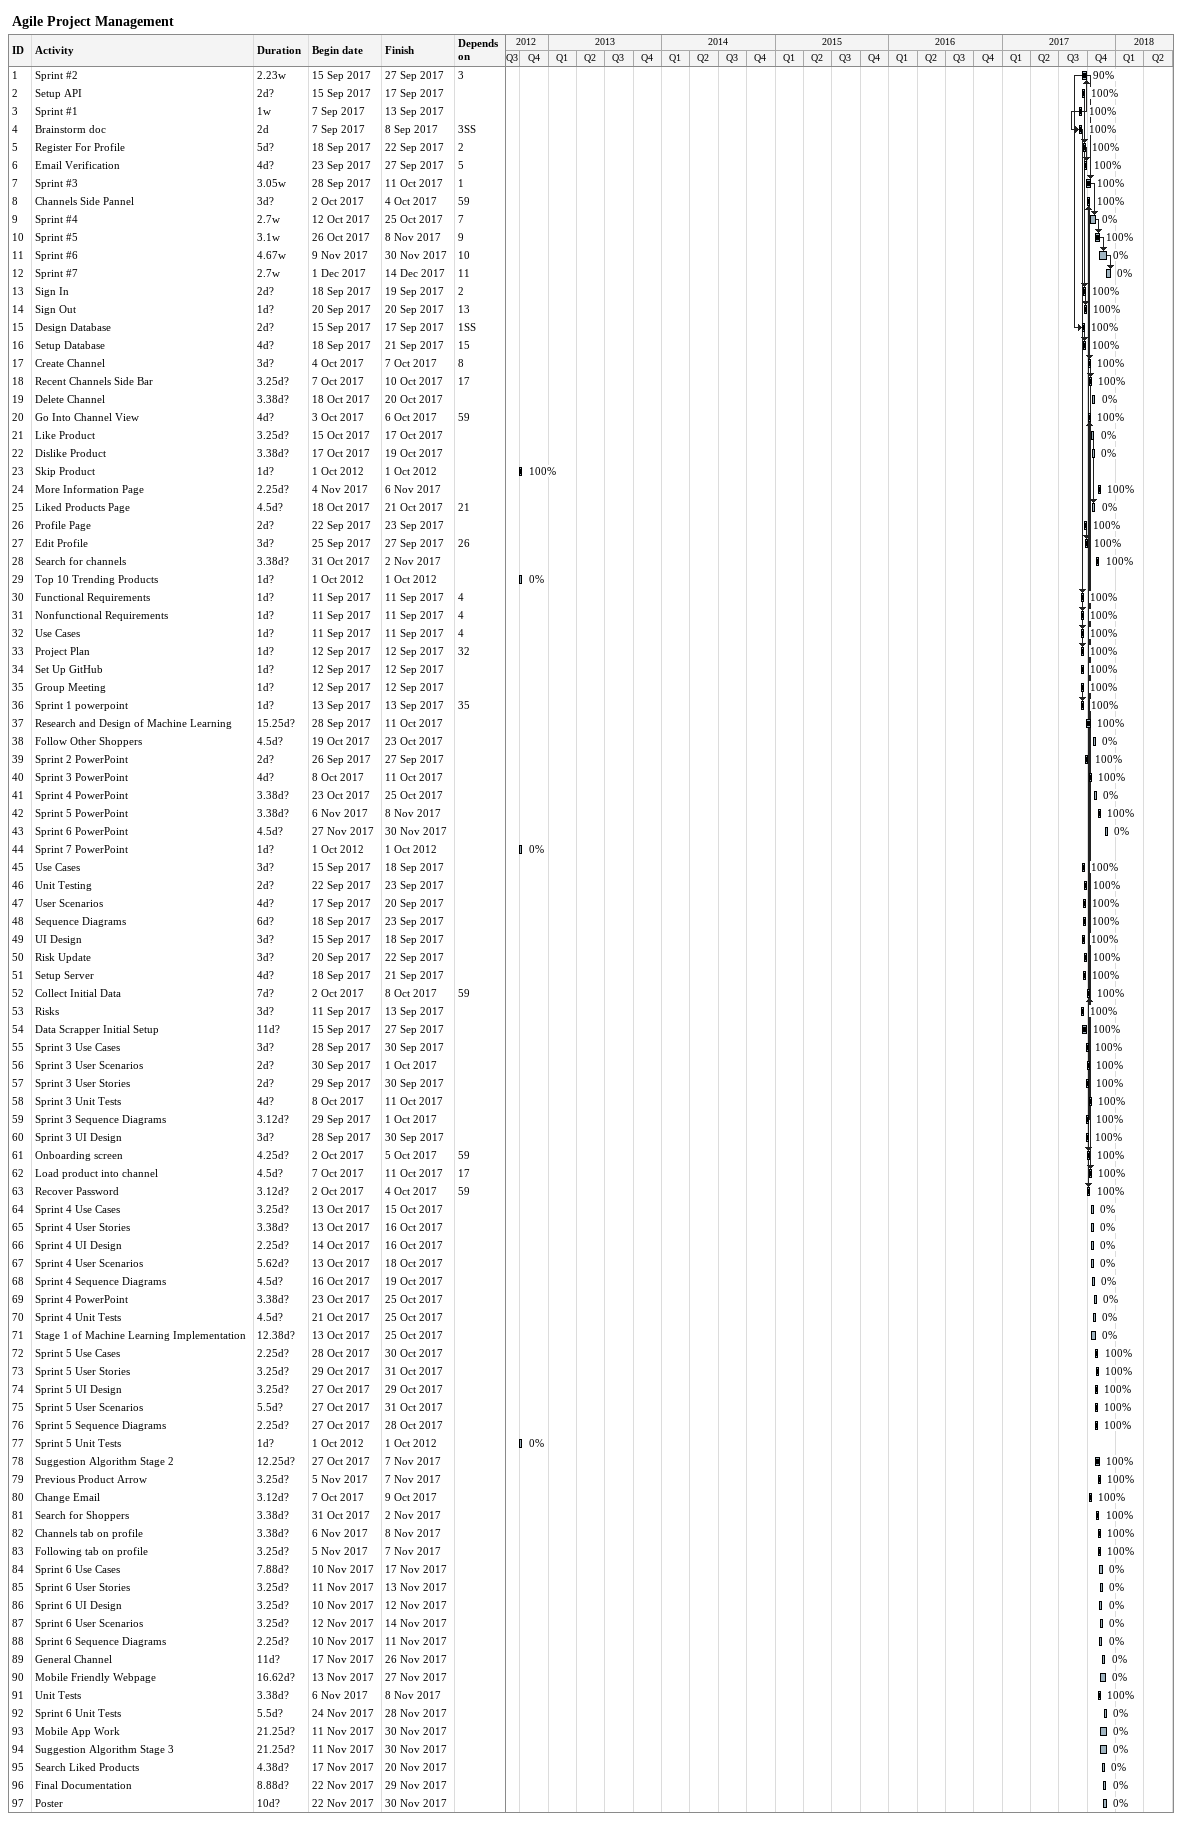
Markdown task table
Agile Project Management

| ID | Task | Duration | Start | Finish | Predecessors | % complete |
|---|---|---|---|---|---|---|
| 1 | Sprint #2 | 2.23w | 2017-09-15 | 2017-09-27 | 3 | 90 |
| 2 | Setup API | 2d? | 2017-09-15 | 2017-09-17 |  | 100 |
| 3 | Sprint #1 | 1w | 2017-09-07 | 2017-09-13 |  | 100 |
| 4 | Brainstorm doc | 2d | 2017-09-07 | 2017-09-08 | 3SS | 100 |
| 5 | Register For Profile | 5d? | 2017-09-18 | 2017-09-22 | 2 | 100 |
| 6 | Email Verification | 4d? | 2017-09-23 | 2017-09-27 | 5 | 100 |
| 7 | Sprint #3 | 3.05w | 2017-09-28 | 2017-10-11 | 1 | 100 |
| 8 | Channels Side Pannel | 3d? | 2017-10-02 | 2017-10-04 | 59 | 100 |
| 9 | Sprint #4 | 2.7w | 2017-10-12 | 2017-10-25 | 7 | 0 |
| 10 | Sprint #5 | 3.1w | 2017-10-26 | 2017-11-08 | 9 | 100 |
| 11 | Sprint #6 | 4.67w | 2017-11-09 | 2017-11-30 | 10 | 0 |
| 12 | Sprint #7 | 2.7w | 2017-12-01 | 2017-12-14 | 11 | 0 |
| 13 | Sign In | 2d? | 2017-09-18 | 2017-09-19 | 2 | 100 |
| 14 | Sign Out | 1d? | 2017-09-20 | 2017-09-20 | 13 | 100 |
| 15 | Design Database | 2d? | 2017-09-15 | 2017-09-17 | 1SS | 100 |
| 16 | Setup Database | 4d? | 2017-09-18 | 2017-09-21 | 15 | 100 |
| 17 | Create Channel | 3d? | 2017-10-04 | 2017-10-07 | 8 | 100 |
| 18 | Recent Channels Side Bar | 3.25d? | 2017-10-07 | 2017-10-10 | 17 | 100 |
| 19 | Delete Channel | 3.38d? | 2017-10-18 | 2017-10-20 |  | 0 |
| 20 | Go Into Channel View | 4d? | 2017-10-03 | 2017-10-06 | 59 | 100 |
| 21 | Like Product | 3.25d? | 2017-10-15 | 2017-10-17 |  | 0 |
| 22 | Dislike Product | 3.38d? | 2017-10-17 | 2017-10-19 |  | 0 |
| 23 | Skip Product | 1d? | 2012-10-01 | 2012-10-01 |  | 100 |
| 24 | More Information Page | 2.25d? | 2017-11-04 | 2017-11-06 |  | 100 |
| 25 | Liked Products Page | 4.5d? | 2017-10-18 | 2017-10-21 | 21 | 0 |
| 26 | Profile Page | 2d? | 2017-09-22 | 2017-09-23 |  | 100 |
| 27 | Edit Profile | 3d? | 2017-09-25 | 2017-09-27 | 26 | 100 |
| 28 | Search for channels | 3.38d? | 2017-10-31 | 2017-11-02 |  | 100 |
| 29 | Top 10 Trending Products | 1d? | 2012-10-01 | 2012-10-01 |  | 0 |
| 30 | Functional Requirements | 1d? | 2017-09-11 | 2017-09-11 | 4 | 100 |
| 31 | Nonfunctional Requirements | 1d? | 2017-09-11 | 2017-09-11 | 4 | 100 |
| 32 | Use Cases | 1d? | 2017-09-11 | 2017-09-11 | 4 | 100 |
| 33 | Project Plan | 1d? | 2017-09-12 | 2017-09-12 | 32 | 100 |
| 34 | Set Up GitHub | 1d? | 2017-09-12 | 2017-09-12 |  | 100 |
| 35 | Group Meeting | 1d? | 2017-09-12 | 2017-09-12 |  | 100 |
| 36 | Sprint 1 powerpoint | 1d? | 2017-09-13 | 2017-09-13 | 35 | 100 |
| 37 | Research and Design of Machine Learning | 15.25d? | 2017-09-28 | 2017-10-11 |  | 100 |
| 38 | Follow Other Shoppers | 4.5d? | 2017-10-19 | 2017-10-23 |  | 0 |
| 39 | Sprint 2 PowerPoint | 2d? | 2017-09-26 | 2017-09-27 |  | 100 |
| 40 | Sprint 3 PowerPoint | 4d? | 2017-10-08 | 2017-10-11 |  | 100 |
| 41 | Sprint 4 PowerPoint | 3.38d? | 2017-10-23 | 2017-10-25 |  | 0 |
| 42 | Sprint 5 PowerPoint | 3.38d? | 2017-11-06 | 2017-11-08 |  | 100 |
| 43 | Sprint 6 PowerPoint | 4.5d? | 2017-11-27 | 2017-11-30 |  | 0 |
| 44 | Sprint 7 PowerPoint | 1d? | 2012-10-01 | 2012-10-01 |  | 0 |
| 45 | Use Cases | 3d? | 2017-09-15 | 2017-09-18 |  | 100 |
| 46 | Unit Testing | 2d? | 2017-09-22 | 2017-09-23 |  | 100 |
| 47 | User Scenarios | 4d? | 2017-09-17 | 2017-09-20 |  | 100 |
| 48 | Sequence Diagrams | 6d? | 2017-09-18 | 2017-09-23 |  | 100 |
| 49 | UI Design | 3d? | 2017-09-15 | 2017-09-18 |  | 100 |
| 50 | Risk Update | 3d? | 2017-09-20 | 2017-09-22 |  | 100 |
| 51 | Setup Server | 4d? | 2017-09-18 | 2017-09-21 |  | 100 |
| 52 | Collect Initial Data | 7d? | 2017-10-02 | 2017-10-08 | 59 | 100 |
| 53 | Risks | 3d? | 2017-09-11 | 2017-09-13 |  | 100 |
| 54 | Data Scrapper Initial Setup | 11d? | 2017-09-15 | 2017-09-27 |  | 100 |
| 55 | Sprint 3 Use Cases | 3d? | 2017-09-28 | 2017-09-30 |  | 100 |
| 56 | Sprint 3 User Scenarios | 2d? | 2017-09-30 | 2017-10-01 |  | 100 |
| 57 | Sprint 3 User Stories | 2d? | 2017-09-29 | 2017-09-30 |  | 100 |
| 58 | Sprint 3 Unit Tests | 4d? | 2017-10-08 | 2017-10-11 |  | 100 |
| 59 | Sprint 3 Sequence Diagrams | 3.12d? | 2017-09-29 | 2017-10-01 |  | 100 |
| 60 | Sprint 3 UI Design | 3d? | 2017-09-28 | 2017-09-30 |  | 100 |
| 61 | Onboarding screen | 4.25d? | 2017-10-02 | 2017-10-05 | 59 | 100 |
| 62 | Load product into channel | 4.5d? | 2017-10-07 | 2017-10-11 | 17 | 100 |
| 63 | Recover Password | 3.12d? | 2017-10-02 | 2017-10-04 | 59 | 100 |
| 64 | Sprint 4 Use Cases | 3.25d? | 2017-10-13 | 2017-10-15 |  | 0 |
| 65 | Sprint 4 User Stories | 3.38d? | 2017-10-13 | 2017-10-16 |  | 0 |
| 66 | Sprint 4 UI Design | 2.25d? | 2017-10-14 | 2017-10-16 |  | 0 |
| 67 | Sprint 4 User Scenarios | 5.62d? | 2017-10-13 | 2017-10-18 |  | 0 |
| 68 | Sprint 4 Sequence Diagrams | 4.5d? | 2017-10-16 | 2017-10-19 |  | 0 |
| 69 | Sprint 4 PowerPoint | 3.38d? | 2017-10-23 | 2017-10-25 |  | 0 |
| 70 | Sprint 4 Unit Tests | 4.5d? | 2017-10-21 | 2017-10-25 |  | 0 |
| 71 | Stage 1 of Machine Learning Implementation | 12.38d? | 2017-10-13 | 2017-10-25 |  | 0 |
| 72 | Sprint 5 Use Cases | 2.25d? | 2017-10-28 | 2017-10-30 |  | 100 |
| 73 | Sprint 5 User Stories | 3.25d? | 2017-10-29 | 2017-10-31 |  | 100 |
| 74 | Sprint 5 UI Design | 3.25d? | 2017-10-27 | 2017-10-29 |  | 100 |
| 75 | Sprint 5 User Scenarios | 5.5d? | 2017-10-27 | 2017-10-31 |  | 100 |
| 76 | Sprint 5 Sequence Diagrams | 2.25d? | 2017-10-27 | 2017-10-28 |  | 100 |
| 77 | Sprint 5 Unit Tests | 1d? | 2012-10-01 | 2012-10-01 |  | 0 |
| 78 | Suggestion Algorithm Stage 2 | 12.25d? | 2017-10-27 | 2017-11-07 |  | 100 |
| 79 | Previous Product Arrow | 3.25d? | 2017-11-05 | 2017-11-07 |  | 100 |
| 80 | Change Email | 3.12d? | 2017-10-07 | 2017-10-09 |  | 100 |
| 81 | Search for Shoppers | 3.38d? | 2017-10-31 | 2017-11-02 |  | 100 |
| 82 | Channels tab on profile | 3.38d? | 2017-11-06 | 2017-11-08 |  | 100 |
| 83 | Following tab on profile | 3.25d? | 2017-11-05 | 2017-11-07 |  | 100 |
| 84 | Sprint 6 Use Cases | 7.88d? | 2017-11-10 | 2017-11-17 |  | 0 |
| 85 | Sprint 6 User Stories | 3.25d? | 2017-11-11 | 2017-11-13 |  | 0 |
| 86 | Sprint 6 UI Design | 3.25d? | 2017-11-10 | 2017-11-12 |  | 0 |
| 87 | Sprint 6 User Scenarios | 3.25d? | 2017-11-12 | 2017-11-14 |  | 0 |
| 88 | Sprint 6 Sequence Diagrams | 2.25d? | 2017-11-10 | 2017-11-11 |  | 0 |
| 89 | General Channel | 11d? | 2017-11-17 | 2017-11-26 |  | 0 |
| 90 | Mobile Friendly Webpage | 16.62d? | 2017-11-13 | 2017-11-27 |  | 0 |
| 91 | Unit Tests | 3.38d? | 2017-11-06 | 2017-11-08 |  | 100 |
| 92 | Sprint 6 Unit Tests | 5.5d? | 2017-11-24 | 2017-11-28 |  | 0 |
| 93 | Mobile App Work | 21.25d? | 2017-11-11 | 2017-11-30 |  | 0 |
| 94 | Suggestion Algorithm Stage 3 | 21.25d? | 2017-11-11 | 2017-11-30 |  | 0 |
| 95 | Search Liked Products | 4.38d? | 2017-11-17 | 2017-11-20 |  | 0 |
| 96 | Final Documentation | 8.88d? | 2017-11-22 | 2017-11-29 |  | 0 |
| 97 | Poster | 10d? | 2017-11-22 | 2017-11-30 |  | 0 |
